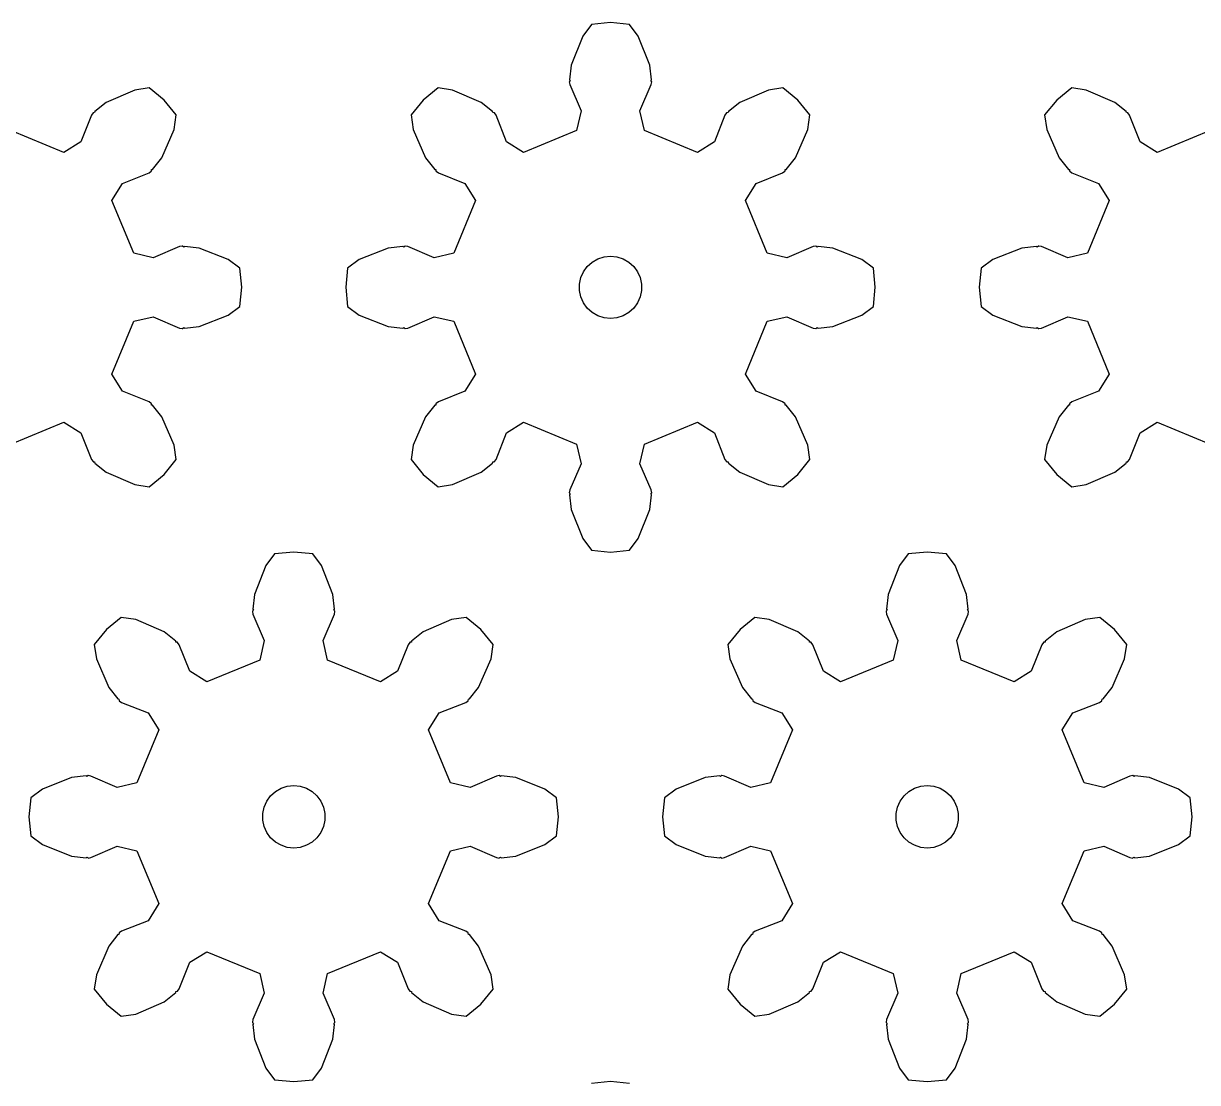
# Model space of a CAD drawing. Extents: x 0 to 208, y 0 to 229.
# Drawn here: x 91.1 to 147.6, y 101.8 to 152.7 of the extents above; entities that cross this region are included whole.
import ezdxf

# ---------------------------------------------------------------- set-up
doc = ezdxf.new("R2010")
doc.units = 0

msp = doc.modelspace()

# ---------------------------------------------------------------- linework, layer by layer
for p, q in [((118.438, 152.698), (118.021, 152.136)), ((119.359, 152.789), (118.438, 152.698)), ((120.28, 152.698), (119.359, 152.789)), ((120.697, 152.136), (120.28, 152.698)), ((118.021, 152.136), (117.472, 150.744)), ((121.247, 150.744), (120.697, 152.136)), ((117.472, 150.744), (117.391, 150.039)), ((121.328, 150.039), (121.247, 150.744)), ((97.182, 149.646), (96.49, 149.544)), ((97.898, 149.06), (97.182, 149.646)), ((111.071, 149.646), (110.356, 149.06)), ((111.764, 149.544), (111.071, 149.646)), ((117.38, 149.943), (117.379, 149.934)), ((117.379, 149.934), (117.398, 149.802)), ((117.422, 149.999), (117.38, 149.943)), ((117.391, 150.039), (117.422, 149.999)), ((117.398, 149.802), (117.946, 148.538)), ((120.772, 148.538), (121.32, 149.802)), ((121.296, 149.999), (121.328, 150.039)), ((121.339, 149.943), (121.296, 149.999)), ((121.32, 149.802), (121.34, 149.934)), ((121.34, 149.934), (121.339, 149.943)), ((127.647, 149.646), (126.954, 149.544)), ((128.362, 149.06), (127.647, 149.646)), ((141.536, 149.646), (140.821, 149.06)), ((142.229, 149.544), (141.536, 149.646)), ((96.49, 149.544), (95.117, 148.948)), ((98.484, 148.344), (97.898, 149.06)), ((110.356, 149.06), (109.769, 148.344)), ((113.137, 148.948), (111.764, 149.544)), ((126.954, 149.544), (125.582, 148.948)), ((128.949, 148.344), (128.362, 149.06)), ((140.821, 149.06), (140.234, 148.344)), ((143.601, 148.948), (142.229, 149.544)), ((94.561, 148.507), (94.555, 148.457)), ((95.117, 148.948), (94.561, 148.507)), ((113.692, 148.507), (113.137, 148.948)), ((113.698, 148.457), (113.692, 148.507)), ((117.946, 148.538), (117.726, 147.595)), ((120.993, 147.595), (120.772, 148.538)), ((125.026, 148.507), (125.02, 148.457)), ((125.582, 148.948), (125.026, 148.507)), ((144.157, 148.507), (143.601, 148.948)), ((144.163, 148.457), (144.157, 148.507)), ((94.399, 148.334), (93.893, 147.053)), ((94.479, 148.442), (94.399, 148.334)), ((94.486, 148.447), (94.479, 148.442)), ((94.555, 148.457), (94.486, 148.447)), ((98.382, 147.652), (98.484, 148.344)), ((109.769, 148.344), (109.872, 147.652)), ((113.768, 148.447), (113.698, 148.457)), ((113.775, 148.442), (113.768, 148.447)), ((113.855, 148.334), (113.775, 148.442)), ((114.361, 147.053), (113.855, 148.334)), ((124.864, 148.334), (124.358, 147.053)), ((124.943, 148.442), (124.864, 148.334)), ((124.951, 148.447), (124.943, 148.442)), ((125.02, 148.457), (124.951, 148.447)), ((128.846, 147.652), (128.949, 148.344)), ((140.234, 148.344), (140.337, 147.652)), ((144.232, 148.447), (144.163, 148.457)), ((144.24, 148.442), (144.232, 148.447)), ((144.32, 148.334), (144.24, 148.442)), ((144.826, 147.053), (144.32, 148.334)), ((93.07, 146.542), (90.528, 147.595)), ((97.786, 146.279), (98.382, 147.652)), ((109.872, 147.652), (110.467, 146.279)), ((117.726, 147.595), (115.184, 146.542)), ((123.535, 146.542), (120.993, 147.595)), ((128.251, 146.279), (128.846, 147.652)), ((140.337, 147.652), (140.932, 146.279)), ((148.191, 147.595), (145.649, 146.542)), ((93.893, 147.053), (93.07, 146.542)), ((115.184, 146.542), (114.361, 147.053)), ((124.358, 147.053), (123.535, 146.542)), ((145.649, 146.542), (144.826, 147.053)), ((97.345, 145.723), (97.786, 146.279)), ((110.467, 146.279), (110.908, 145.723)), ((127.81, 145.723), (128.251, 146.279)), ((140.932, 146.279), (141.373, 145.723)), ((97.172, 145.561), (97.28, 145.641)), ((97.28, 145.641), (97.285, 145.648)), ((97.285, 145.648), (97.295, 145.717)), ((97.295, 145.717), (97.345, 145.723)), ((110.908, 145.723), (110.959, 145.717)), ((110.959, 145.717), (110.968, 145.648)), ((110.968, 145.648), (110.974, 145.641)), ((110.974, 145.641), (111.082, 145.561)), ((127.637, 145.561), (127.744, 145.641)), ((127.744, 145.641), (127.75, 145.648)), ((127.75, 145.648), (127.759, 145.717)), ((127.759, 145.717), (127.81, 145.723)), ((141.373, 145.723), (141.424, 145.717)), ((141.424, 145.717), (141.433, 145.648)), ((141.433, 145.648), (141.439, 145.641)), ((141.439, 145.641), (141.546, 145.561)), ((95.891, 145.055), (97.172, 145.561)), ((111.082, 145.561), (112.362, 145.055)), ((126.356, 145.055), (127.637, 145.561)), ((141.546, 145.561), (142.827, 145.055)), ((95.38, 144.232), (95.891, 145.055)), ((112.362, 145.055), (112.874, 144.232)), ((125.844, 144.232), (126.356, 145.055)), ((142.827, 145.055), (143.339, 144.232)), ((96.433, 141.69), (95.38, 144.232)), ((112.874, 144.232), (111.821, 141.69)), ((126.897, 141.69), (125.844, 144.232)), ((143.339, 144.232), (142.286, 141.69)), ((97.376, 141.469), (96.433, 141.69)), ((98.64, 142.017), (97.376, 141.469)), ((98.772, 142.037), (98.64, 142.017)), ((98.782, 142.036), (98.772, 142.037)), ((98.837, 141.993), (98.782, 142.036)), ((98.877, 142.025), (98.837, 141.993)), ((99.582, 141.944), (98.877, 142.025)), ((100.974, 141.394), (99.582, 141.944)), ((108.671, 141.944), (107.28, 141.394)), ((109.376, 142.025), (108.671, 141.944)), ((109.416, 141.993), (109.376, 142.025)), ((109.472, 142.036), (109.416, 141.993)), ((109.481, 142.037), (109.472, 142.036)), ((109.614, 142.017), (109.481, 142.037)), ((110.877, 141.469), (109.614, 142.017)), ((111.821, 141.69), (110.877, 141.469)), ((127.841, 141.469), (126.897, 141.69)), ((129.105, 142.017), (127.841, 141.469)), ((129.237, 142.037), (129.105, 142.017)), ((129.246, 142.036), (129.237, 142.037)), ((129.302, 141.993), (129.246, 142.036)), ((129.342, 142.025), (129.302, 141.993)), ((130.047, 141.944), (129.342, 142.025)), ((131.438, 141.394), (130.047, 141.944)), ((139.136, 141.944), (137.745, 141.394)), ((139.841, 142.025), (139.136, 141.944)), ((139.881, 141.993), (139.841, 142.025)), ((139.937, 142.036), (139.881, 141.993)), ((139.946, 142.037), (139.937, 142.036)), ((140.079, 142.017), (139.946, 142.037)), ((141.342, 141.469), (140.079, 142.017)), ((142.286, 141.69), (141.342, 141.469)), ((101.536, 140.977), (100.974, 141.394)), ((107.28, 141.394), (106.717, 140.977)), ((118.244, 141.06), (118.477, 141.27)), ((118.477, 141.27), (118.749, 141.427)), ((118.749, 141.427), (119.047, 141.524)), ((119.047, 141.524), (119.359, 141.556)), ((119.359, 141.556), (119.671, 141.524)), ((119.671, 141.524), (119.969, 141.427)), ((119.969, 141.427), (120.241, 141.27)), ((120.241, 141.27), (120.474, 141.06)), ((132.001, 140.977), (131.438, 141.394)), ((137.745, 141.394), (137.182, 140.977)), ((101.627, 140.056), (101.536, 140.977)), ((106.717, 140.977), (106.627, 140.056)), ((117.933, 140.52), (118.06, 140.806)), ((118.06, 140.806), (118.244, 141.06)), ((120.474, 141.06), (120.658, 140.806)), ((120.658, 140.806), (120.786, 140.52)), ((132.092, 140.056), (132.001, 140.977)), ((137.182, 140.977), (137.092, 140.056)), ((101.536, 139.136), (101.627, 140.056)), ((106.627, 140.056), (106.717, 139.136)), ((117.867, 140.213), (117.933, 140.52)), ((117.867, 139.9), (117.867, 140.213)), ((120.786, 140.52), (120.851, 140.213)), ((120.851, 140.213), (120.851, 139.9)), ((132.001, 139.136), (132.092, 140.056)), ((137.092, 140.056), (137.182, 139.136)), ((117.933, 139.593), (117.867, 139.9)), ((118.06, 139.306), (117.933, 139.593)), ((120.786, 139.593), (120.658, 139.306)), ((120.851, 139.9), (120.786, 139.593)), ((100.974, 138.719), (101.536, 139.136)), ((106.717, 139.136), (107.28, 138.719)), ((118.244, 139.053), (118.06, 139.306)), ((118.477, 138.843), (118.244, 139.053)), ((120.474, 139.053), (120.241, 138.843)), ((120.658, 139.306), (120.474, 139.053)), ((131.438, 138.719), (132.001, 139.136)), ((137.182, 139.136), (137.745, 138.719)), ((95.38, 135.881), (96.433, 138.423)), ((96.433, 138.423), (97.376, 138.643)), ((97.376, 138.643), (98.64, 138.095)), ((99.582, 138.169), (100.974, 138.719)), ((107.28, 138.719), (108.671, 138.169)), ((109.614, 138.095), (110.877, 138.643)), ((110.877, 138.643), (111.821, 138.423)), ((111.821, 138.423), (112.874, 135.881)), ((118.749, 138.686), (118.477, 138.843)), ((119.047, 138.589), (118.749, 138.686)), ((119.359, 138.556), (119.047, 138.589)), ((119.671, 138.589), (119.359, 138.556)), ((119.969, 138.686), (119.671, 138.589)), ((120.241, 138.843), (119.969, 138.686)), ((125.844, 135.881), (126.897, 138.423)), ((126.897, 138.423), (127.841, 138.643)), ((127.841, 138.643), (129.105, 138.095)), ((130.047, 138.169), (131.438, 138.719)), ((137.745, 138.719), (139.136, 138.169)), ((140.079, 138.095), (141.342, 138.643)), ((141.342, 138.643), (142.286, 138.423)), ((142.286, 138.423), (143.339, 135.881)), ((98.64, 138.095), (98.772, 138.076)), ((98.772, 138.076), (98.782, 138.077)), ((98.782, 138.077), (98.837, 138.119)), ((98.837, 138.119), (98.877, 138.088)), ((98.877, 138.088), (99.582, 138.169)), ((108.671, 138.169), (109.376, 138.088)), ((109.376, 138.088), (109.416, 138.119)), ((109.416, 138.119), (109.472, 138.077)), ((109.472, 138.077), (109.481, 138.076)), ((109.481, 138.076), (109.614, 138.095)), ((129.105, 138.095), (129.237, 138.076)), ((129.237, 138.076), (129.246, 138.077)), ((129.246, 138.077), (129.302, 138.119)), ((129.302, 138.119), (129.342, 138.088)), ((129.342, 138.088), (130.047, 138.169)), ((139.136, 138.169), (139.841, 138.088)), ((139.841, 138.088), (139.881, 138.119)), ((139.881, 138.119), (139.937, 138.077)), ((139.937, 138.077), (139.946, 138.076)), ((139.946, 138.076), (140.079, 138.095)), ((95.891, 135.058), (95.38, 135.881)), ((112.874, 135.881), (112.362, 135.058)), ((126.356, 135.058), (125.844, 135.881)), ((143.339, 135.881), (142.827, 135.058)), ((97.172, 134.552), (95.891, 135.058)), ((112.362, 135.058), (111.082, 134.552)), ((127.637, 134.552), (126.356, 135.058)), ((142.827, 135.058), (141.546, 134.552)), ((97.28, 134.472), (97.172, 134.552)), ((97.285, 134.465), (97.28, 134.472)), ((97.295, 134.395), (97.285, 134.465)), ((97.345, 134.389), (97.295, 134.395)), ((97.786, 133.834), (97.345, 134.389)), ((110.908, 134.389), (110.467, 133.834)), ((110.959, 134.395), (110.908, 134.389)), ((110.968, 134.465), (110.959, 134.395)), ((110.974, 134.472), (110.968, 134.465)), ((111.082, 134.552), (110.974, 134.472)), ((127.744, 134.472), (127.637, 134.552)), ((127.75, 134.465), (127.744, 134.472)), ((127.759, 134.395), (127.75, 134.465)), ((127.81, 134.389), (127.759, 134.395)), ((128.251, 133.834), (127.81, 134.389)), ((141.373, 134.389), (140.932, 133.834)), ((141.424, 134.395), (141.373, 134.389)), ((141.433, 134.465), (141.424, 134.395)), ((141.439, 134.472), (141.433, 134.465)), ((141.546, 134.552), (141.439, 134.472)), ((98.382, 132.461), (97.786, 133.834)), ((110.467, 133.834), (109.872, 132.461)), ((128.846, 132.461), (128.251, 133.834)), ((140.932, 133.834), (140.337, 132.461)), ((90.528, 132.518), (93.07, 133.571)), ((93.07, 133.571), (93.893, 133.059)), ((114.361, 133.059), (115.184, 133.571)), ((115.184, 133.571), (117.726, 132.518)), ((120.993, 132.518), (123.535, 133.571)), ((123.535, 133.571), (124.358, 133.059)), ((144.826, 133.059), (145.649, 133.571)), ((145.649, 133.571), (148.191, 132.518)), ((93.893, 133.059), (94.399, 131.779)), ((113.855, 131.779), (114.361, 133.059)), ((124.358, 133.059), (124.864, 131.779)), ((144.32, 131.779), (144.826, 133.059)), ((98.484, 131.768), (98.382, 132.461)), ((109.872, 132.461), (109.769, 131.768)), ((117.726, 132.518), (117.946, 131.574)), ((120.772, 131.574), (120.993, 132.518)), ((128.949, 131.768), (128.846, 132.461)), ((140.337, 132.461), (140.234, 131.768)), ((94.399, 131.779), (94.479, 131.671)), ((94.479, 131.671), (94.486, 131.665)), ((94.486, 131.665), (94.555, 131.656)), ((94.555, 131.656), (94.561, 131.605)), ((94.561, 131.605), (95.117, 131.164)), ((97.898, 131.053), (98.484, 131.768)), ((109.769, 131.768), (110.356, 131.053)), ((113.137, 131.164), (113.692, 131.605)), ((113.692, 131.605), (113.698, 131.656)), ((113.698, 131.656), (113.768, 131.665)), ((113.768, 131.665), (113.775, 131.671)), ((113.775, 131.671), (113.855, 131.779)), ((117.946, 131.574), (117.398, 130.311)), ((121.32, 130.311), (120.772, 131.574)), ((124.864, 131.779), (124.943, 131.671)), ((124.943, 131.671), (124.951, 131.665)), ((124.951, 131.665), (125.02, 131.656)), ((125.02, 131.656), (125.026, 131.605)), ((125.026, 131.605), (125.582, 131.164)), ((128.362, 131.053), (128.949, 131.768)), ((140.234, 131.768), (140.821, 131.053)), ((143.601, 131.164), (144.157, 131.605)), ((144.157, 131.605), (144.163, 131.656)), ((144.163, 131.656), (144.232, 131.665)), ((144.232, 131.665), (144.24, 131.671)), ((144.24, 131.671), (144.32, 131.779)), ((95.117, 131.164), (96.49, 130.569)), ((97.182, 130.466), (97.898, 131.053)), ((110.356, 131.053), (111.071, 130.466)), ((111.764, 130.569), (113.137, 131.164)), ((125.582, 131.164), (126.954, 130.569)), ((127.647, 130.466), (128.362, 131.053)), ((140.821, 131.053), (141.536, 130.466)), ((142.229, 130.569), (143.601, 131.164)), ((96.49, 130.569), (97.182, 130.466)), ((111.071, 130.466), (111.764, 130.569)), ((126.954, 130.569), (127.647, 130.466)), ((141.536, 130.466), (142.229, 130.569)), ((117.398, 130.311), (117.379, 130.178)), ((117.379, 130.178), (117.38, 130.169)), ((117.38, 130.169), (117.422, 130.114)), ((117.422, 130.114), (117.391, 130.074)), ((117.391, 130.074), (117.472, 129.369)), ((121.247, 129.369), (121.328, 130.074)), ((121.296, 130.114), (121.339, 130.169)), ((121.328, 130.074), (121.296, 130.114)), ((121.34, 130.178), (121.32, 130.311)), ((121.339, 130.169), (121.34, 130.178)), ((117.472, 129.369), (118.021, 127.977)), ((120.697, 127.977), (121.247, 129.369)), ((118.021, 127.977), (118.438, 127.415)), ((120.28, 127.415), (120.697, 127.977)), ((103.206, 127.233), (102.789, 126.671)), ((104.127, 127.324), (103.206, 127.233)), ((105.048, 127.233), (104.127, 127.324)), ((105.465, 126.671), (105.048, 127.233)), ((118.438, 127.415), (119.359, 127.324)), ((119.359, 127.324), (120.28, 127.415)), ((133.671, 127.233), (133.254, 126.671)), ((134.592, 127.324), (133.671, 127.233)), ((135.512, 127.233), (134.592, 127.324)), ((135.929, 126.671), (135.512, 127.233)), ((102.789, 126.671), (102.239, 125.279)), ((106.014, 125.279), (105.465, 126.671)), ((133.254, 126.671), (132.704, 125.279)), ((136.479, 125.279), (135.929, 126.671)), ((102.239, 125.279), (102.158, 124.574)), ((106.095, 124.574), (106.014, 125.279)), ((132.704, 125.279), (132.623, 124.574)), ((136.56, 124.574), (136.479, 125.279)), ((102.147, 124.479), (102.146, 124.469)), ((102.146, 124.469), (102.166, 124.337)), ((102.19, 124.534), (102.147, 124.479)), ((102.158, 124.574), (102.19, 124.534)), ((102.166, 124.337), (102.714, 123.074)), ((105.54, 123.074), (106.088, 124.337)), ((106.064, 124.534), (106.095, 124.574)), ((106.106, 124.479), (106.064, 124.534)), ((106.088, 124.337), (106.107, 124.469)), ((106.107, 124.469), (106.106, 124.479)), ((132.612, 124.479), (132.611, 124.469)), ((132.611, 124.469), (132.631, 124.337)), ((132.655, 124.534), (132.612, 124.479)), ((132.623, 124.574), (132.655, 124.534)), ((132.631, 124.337), (133.178, 123.074)), ((136.005, 123.074), (136.553, 124.337)), ((136.528, 124.534), (136.56, 124.574)), ((136.571, 124.479), (136.528, 124.534)), ((136.553, 124.337), (136.572, 124.469)), ((136.572, 124.469), (136.571, 124.479)), ((95.839, 124.182), (95.124, 123.595)), ((96.531, 124.079), (95.839, 124.182)), ((97.904, 123.484), (96.531, 124.079)), ((111.722, 124.079), (110.349, 123.484)), ((112.415, 124.182), (111.722, 124.079)), ((113.13, 123.595), (112.415, 124.182)), ((126.304, 124.182), (125.588, 123.595)), ((126.996, 124.079), (126.304, 124.182)), ((128.369, 123.484), (126.996, 124.079)), ((142.187, 124.079), (140.814, 123.484)), ((142.88, 124.182), (142.187, 124.079)), ((143.595, 123.595), (142.88, 124.182)), ((95.124, 123.595), (94.537, 122.88)), ((98.46, 123.042), (97.904, 123.484)), ((102.714, 123.074), (102.493, 122.13)), ((105.76, 122.13), (105.54, 123.074)), ((110.349, 123.484), (109.794, 123.042)), ((113.717, 122.88), (113.13, 123.595)), ((125.588, 123.595), (125.001, 122.88)), ((128.925, 123.042), (128.369, 123.484)), ((133.178, 123.074), (132.958, 122.13)), ((136.225, 122.13), (136.005, 123.074)), ((140.814, 123.484), (140.258, 123.042)), ((144.182, 122.88), (143.595, 123.595)), ((94.537, 122.88), (94.639, 122.187)), ((98.466, 122.992), (98.46, 123.042)), ((98.535, 122.983), (98.466, 122.992)), ((98.543, 122.977), (98.535, 122.983)), ((98.622, 122.869), (98.543, 122.977)), ((99.128, 121.588), (98.622, 122.869)), ((109.631, 122.869), (109.125, 121.588)), ((109.711, 122.977), (109.631, 122.869)), ((109.718, 122.983), (109.711, 122.977)), ((109.788, 122.992), (109.718, 122.983)), ((109.794, 123.042), (109.788, 122.992)), ((113.614, 122.187), (113.717, 122.88)), ((125.001, 122.88), (125.104, 122.187)), ((128.931, 122.992), (128.925, 123.042)), ((129, 122.983), (128.931, 122.992)), ((129.007, 122.977), (129, 122.983)), ((129.087, 122.869), (129.007, 122.977)), ((129.593, 121.588), (129.087, 122.869)), ((140.096, 122.869), (139.59, 121.588)), ((140.176, 122.977), (140.096, 122.869)), ((140.183, 122.983), (140.176, 122.977)), ((140.253, 122.992), (140.183, 122.983)), ((140.258, 123.042), (140.253, 122.992)), ((144.079, 122.187), (144.182, 122.88)), ((94.639, 122.187), (95.235, 120.814)), ((102.493, 122.13), (99.951, 121.077)), ((108.302, 121.077), (105.76, 122.13)), ((113.019, 120.814), (113.614, 122.187)), ((125.104, 122.187), (125.7, 120.814)), ((132.958, 122.13), (130.416, 121.077)), ((138.767, 121.077), (136.225, 122.13)), ((143.484, 120.814), (144.079, 122.187)), ((99.951, 121.077), (99.128, 121.588)), ((109.125, 121.588), (108.302, 121.077)), ((130.416, 121.077), (129.593, 121.588)), ((139.59, 121.588), (138.767, 121.077)), ((95.235, 120.814), (95.676, 120.258)), ((112.578, 120.258), (113.019, 120.814)), ((125.7, 120.814), (126.141, 120.258)), ((143.042, 120.258), (143.484, 120.814)), ((95.676, 120.258), (95.727, 120.253)), ((95.727, 120.253), (95.736, 120.183)), ((112.518, 120.183), (112.527, 120.253)), ((112.527, 120.253), (112.578, 120.258)), ((126.141, 120.258), (126.191, 120.253)), ((126.191, 120.253), (126.201, 120.183)), ((142.983, 120.183), (142.992, 120.253)), ((142.992, 120.253), (143.042, 120.258)), ((95.736, 120.183), (95.741, 120.176)), ((95.741, 120.176), (95.849, 120.096)), ((95.849, 120.096), (97.13, 119.59)), ((111.124, 119.59), (112.404, 120.096)), ((112.404, 120.096), (112.512, 120.176)), ((112.512, 120.176), (112.518, 120.183)), ((126.201, 120.183), (126.206, 120.176)), ((126.206, 120.176), (126.314, 120.096)), ((126.314, 120.096), (127.595, 119.59)), ((141.588, 119.59), (142.869, 120.096)), ((142.869, 120.096), (142.977, 120.176)), ((142.977, 120.176), (142.983, 120.183)), ((97.13, 119.59), (97.642, 118.767)), ((110.612, 118.767), (111.124, 119.59)), ((127.595, 119.59), (128.106, 118.767)), ((141.077, 118.767), (141.588, 119.59)), ((97.642, 118.767), (96.589, 116.225)), ((111.665, 116.225), (110.612, 118.767)), ((128.106, 118.767), (127.053, 116.225)), ((142.13, 116.225), (141.077, 118.767)), ((93.439, 116.479), (92.048, 115.929)), ((94.144, 116.56), (93.439, 116.479)), ((94.184, 116.528), (94.144, 116.56)), ((94.24, 116.571), (94.184, 116.528)), ((94.249, 116.572), (94.24, 116.571)), ((94.381, 116.553), (94.249, 116.572)), ((95.645, 116.005), (94.381, 116.553)), ((113.872, 116.553), (112.609, 116.005)), ((114.005, 116.572), (113.872, 116.553)), ((114.014, 116.571), (114.005, 116.572)), ((114.07, 116.528), (114.014, 116.571)), ((114.11, 116.56), (114.07, 116.528)), ((114.814, 116.479), (114.11, 116.56)), ((116.206, 115.929), (114.814, 116.479)), ((123.904, 116.479), (122.512, 115.929)), ((124.609, 116.56), (123.904, 116.479)), ((124.649, 116.528), (124.609, 116.56)), ((124.704, 116.571), (124.649, 116.528)), ((124.714, 116.572), (124.704, 116.571)), ((124.846, 116.553), (124.714, 116.572)), ((126.11, 116.005), (124.846, 116.553)), ((144.337, 116.553), (143.074, 116.005)), ((144.469, 116.572), (144.337, 116.553)), ((144.479, 116.571), (144.469, 116.572)), ((144.534, 116.528), (144.479, 116.571)), ((144.574, 116.56), (144.534, 116.528)), ((145.279, 116.479), (144.574, 116.56)), ((146.671, 115.929), (145.279, 116.479)), ((92.048, 115.929), (91.485, 115.512)), ((96.589, 116.225), (95.645, 116.005)), ((103.012, 115.595), (103.245, 115.805)), ((103.245, 115.805), (103.517, 115.962)), ((103.517, 115.962), (103.815, 116.059)), ((103.815, 116.059), (104.127, 116.092)), ((104.127, 116.092), (104.439, 116.059)), ((104.439, 116.059), (104.737, 115.962)), ((104.737, 115.962), (105.008, 115.805)), ((105.008, 115.805), (105.241, 115.595)), ((112.609, 116.005), (111.665, 116.225)), ((116.768, 115.512), (116.206, 115.929)), ((122.512, 115.929), (121.95, 115.512)), ((127.053, 116.225), (126.11, 116.005)), ((133.477, 115.595), (133.71, 115.805)), ((133.71, 115.805), (133.981, 115.962)), ((133.981, 115.962), (134.28, 116.059)), ((134.28, 116.059), (134.592, 116.092)), ((134.592, 116.092), (134.903, 116.059)), ((134.903, 116.059), (135.202, 115.962)), ((135.202, 115.962), (135.473, 115.805)), ((135.473, 115.805), (135.706, 115.595)), ((143.074, 116.005), (142.13, 116.225)), ((147.233, 115.512), (146.671, 115.929)), ((91.485, 115.512), (91.394, 114.592)), ((102.7, 115.055), (102.828, 115.342)), ((102.828, 115.342), (103.012, 115.595)), ((105.241, 115.595), (105.426, 115.342)), ((105.426, 115.342), (105.553, 115.055)), ((116.859, 114.592), (116.768, 115.512)), ((121.95, 115.512), (121.859, 114.592)), ((133.165, 115.055), (133.293, 115.342)), ((133.293, 115.342), (133.477, 115.595)), ((135.706, 115.595), (135.891, 115.342)), ((135.891, 115.342), (136.018, 115.055)), ((147.324, 114.592), (147.233, 115.512)), ((91.394, 114.592), (91.485, 113.671)), ((102.635, 114.748), (102.7, 115.055)), ((102.635, 114.435), (102.635, 114.748)), ((105.553, 115.055), (105.619, 114.748)), ((105.619, 114.748), (105.619, 114.435)), ((116.768, 113.671), (116.859, 114.592)), ((121.859, 114.592), (121.95, 113.671)), ((133.1, 114.748), (133.165, 115.055)), ((133.1, 114.435), (133.1, 114.748)), ((136.018, 115.055), (136.083, 114.748)), ((136.083, 114.748), (136.083, 114.435)), ((147.233, 113.671), (147.324, 114.592)), ((102.7, 114.128), (102.635, 114.435)), ((102.828, 113.842), (102.7, 114.128)), ((105.553, 114.128), (105.426, 113.842)), ((105.619, 114.435), (105.553, 114.128)), ((133.165, 114.128), (133.1, 114.435)), ((133.293, 113.842), (133.165, 114.128)), ((136.018, 114.128), (135.891, 113.842)), ((136.083, 114.435), (136.018, 114.128)), ((91.485, 113.671), (92.048, 113.254)), ((103.012, 113.588), (102.828, 113.842)), ((103.245, 113.378), (103.012, 113.588)), ((105.241, 113.588), (105.008, 113.378)), ((105.426, 113.842), (105.241, 113.588)), ((116.206, 113.254), (116.768, 113.671)), ((121.95, 113.671), (122.512, 113.254)), ((133.477, 113.588), (133.293, 113.842)), ((133.71, 113.378), (133.477, 113.588)), ((135.706, 113.588), (135.473, 113.378)), ((135.891, 113.842), (135.706, 113.588)), ((146.671, 113.254), (147.233, 113.671)), ((92.048, 113.254), (93.439, 112.704)), ((94.381, 112.631), (95.645, 113.178)), ((95.645, 113.178), (96.589, 112.958)), ((96.589, 112.958), (97.642, 110.416)), ((103.517, 113.221), (103.245, 113.378)), ((103.815, 113.124), (103.517, 113.221)), ((104.127, 113.092), (103.815, 113.124)), ((104.439, 113.124), (104.127, 113.092)), ((104.737, 113.221), (104.439, 113.124)), ((105.008, 113.378), (104.737, 113.221)), ((110.612, 110.416), (111.665, 112.958)), ((111.665, 112.958), (112.609, 113.178)), ((112.609, 113.178), (113.872, 112.631)), ((114.814, 112.704), (116.206, 113.254)), ((122.512, 113.254), (123.904, 112.704)), ((124.846, 112.631), (126.11, 113.178)), ((126.11, 113.178), (127.053, 112.958)), ((127.053, 112.958), (128.106, 110.416)), ((133.981, 113.221), (133.71, 113.378)), ((134.28, 113.124), (133.981, 113.221)), ((134.592, 113.092), (134.28, 113.124)), ((134.903, 113.124), (134.592, 113.092)), ((135.202, 113.221), (134.903, 113.124)), ((135.473, 113.378), (135.202, 113.221)), ((141.077, 110.416), (142.13, 112.958)), ((142.13, 112.958), (143.074, 113.178)), ((143.074, 113.178), (144.337, 112.631)), ((145.279, 112.704), (146.671, 113.254)), ((93.439, 112.704), (94.144, 112.623)), ((94.144, 112.623), (94.184, 112.655)), ((94.184, 112.655), (94.24, 112.612)), ((94.24, 112.612), (94.249, 112.611)), ((94.249, 112.611), (94.381, 112.631)), ((113.872, 112.631), (114.005, 112.611)), ((114.005, 112.611), (114.014, 112.612)), ((114.014, 112.612), (114.07, 112.655)), ((114.07, 112.655), (114.11, 112.623)), ((114.11, 112.623), (114.814, 112.704)), ((123.904, 112.704), (124.609, 112.623)), ((124.609, 112.623), (124.649, 112.655)), ((124.649, 112.655), (124.704, 112.612)), ((124.704, 112.612), (124.714, 112.611)), ((124.714, 112.611), (124.846, 112.631)), ((144.337, 112.631), (144.469, 112.611)), ((144.469, 112.611), (144.479, 112.612)), ((144.479, 112.612), (144.534, 112.655)), ((144.534, 112.655), (144.574, 112.623)), ((144.574, 112.623), (145.279, 112.704)), ((97.642, 110.416), (97.13, 109.593)), ((111.124, 109.593), (110.612, 110.416)), ((128.106, 110.416), (127.595, 109.593)), ((141.588, 109.593), (141.077, 110.416)), ((97.13, 109.593), (95.849, 109.087)), ((112.404, 109.087), (111.124, 109.593)), ((127.595, 109.593), (126.314, 109.087)), ((142.869, 109.087), (141.588, 109.593)), ((95.736, 109), (95.727, 108.931)), ((95.741, 109.007), (95.736, 109)), ((95.849, 109.087), (95.741, 109.007)), ((112.512, 109.007), (112.404, 109.087)), ((112.518, 109), (112.512, 109.007)), ((112.527, 108.931), (112.518, 109)), ((126.201, 109), (126.191, 108.931)), ((126.206, 109.007), (126.201, 109)), ((126.314, 109.087), (126.206, 109.007)), ((142.977, 109.007), (142.869, 109.087)), ((142.983, 109), (142.977, 109.007)), ((142.992, 108.931), (142.983, 109)), ((95.676, 108.925), (95.235, 108.369)), ((95.727, 108.931), (95.676, 108.925)), ((112.578, 108.925), (112.527, 108.931)), ((113.019, 108.369), (112.578, 108.925)), ((126.141, 108.925), (125.7, 108.369)), ((126.191, 108.931), (126.141, 108.925)), ((143.042, 108.925), (142.992, 108.931)), ((143.484, 108.369), (143.042, 108.925)), ((95.235, 108.369), (94.639, 106.996)), ((99.128, 107.595), (99.951, 108.106)), ((99.951, 108.106), (102.493, 107.053)), ((105.76, 107.053), (108.302, 108.106)), ((108.302, 108.106), (109.125, 107.595)), ((113.614, 106.996), (113.019, 108.369)), ((125.7, 108.369), (125.104, 106.996)), ((129.593, 107.595), (130.416, 108.106)), ((130.416, 108.106), (132.958, 107.053)), ((136.225, 107.053), (138.767, 108.106)), ((138.767, 108.106), (139.59, 107.595)), ((144.079, 106.996), (143.484, 108.369)), ((98.622, 106.314), (99.128, 107.595)), ((109.125, 107.595), (109.631, 106.314)), ((129.087, 106.314), (129.593, 107.595)), ((139.59, 107.595), (140.096, 106.314)), ((94.639, 106.996), (94.537, 106.304)), ((102.493, 107.053), (102.714, 106.11)), ((105.54, 106.11), (105.76, 107.053)), ((113.717, 106.304), (113.614, 106.996)), ((125.104, 106.996), (125.001, 106.304)), ((132.958, 107.053), (133.178, 106.11)), ((136.005, 106.11), (136.225, 107.053)), ((144.182, 106.304), (144.079, 106.996)), ((94.537, 106.304), (95.124, 105.588)), ((97.904, 105.7), (98.46, 106.141)), ((98.46, 106.141), (98.466, 106.191)), ((98.466, 106.191), (98.535, 106.201)), ((98.535, 106.201), (98.543, 106.206)), ((98.543, 106.206), (98.622, 106.314)), ((109.631, 106.314), (109.711, 106.206)), ((109.711, 106.206), (109.718, 106.201)), ((109.718, 106.201), (109.788, 106.191)), ((109.788, 106.191), (109.794, 106.141)), ((109.794, 106.141), (110.349, 105.7)), ((113.13, 105.588), (113.717, 106.304)), ((125.001, 106.304), (125.588, 105.588)), ((128.369, 105.7), (128.925, 106.141)), ((128.925, 106.141), (128.931, 106.191)), ((128.931, 106.191), (129, 106.201)), ((129, 106.201), (129.007, 106.206)), ((129.007, 106.206), (129.087, 106.314)), ((140.096, 106.314), (140.176, 106.206)), ((140.176, 106.206), (140.183, 106.201)), ((140.183, 106.201), (140.253, 106.191)), ((140.253, 106.191), (140.258, 106.141)), ((140.258, 106.141), (140.814, 105.7)), ((143.595, 105.588), (144.182, 106.304)), ((95.124, 105.588), (95.839, 105.001)), ((96.531, 105.104), (97.904, 105.7)), ((102.714, 106.11), (102.166, 104.846)), ((106.088, 104.846), (105.54, 106.11)), ((110.349, 105.7), (111.722, 105.104)), ((112.415, 105.001), (113.13, 105.588)), ((125.588, 105.588), (126.304, 105.001)), ((126.996, 105.104), (128.369, 105.7)), ((133.178, 106.11), (132.631, 104.846)), ((136.553, 104.846), (136.005, 106.11)), ((140.814, 105.7), (142.187, 105.104)), ((142.88, 105.001), (143.595, 105.588)), ((95.839, 105.001), (96.531, 105.104)), ((111.722, 105.104), (112.415, 105.001)), ((126.304, 105.001), (126.996, 105.104)), ((142.187, 105.104), (142.88, 105.001)), ((102.166, 104.846), (102.146, 104.714)), ((102.146, 104.714), (102.147, 104.704)), ((102.147, 104.704), (102.19, 104.649)), ((102.19, 104.649), (102.158, 104.609)), ((102.158, 104.609), (102.239, 103.904)), ((106.014, 103.904), (106.095, 104.609)), ((106.064, 104.649), (106.106, 104.704)), ((106.095, 104.609), (106.064, 104.649)), ((106.107, 104.714), (106.088, 104.846)), ((106.106, 104.704), (106.107, 104.714)), ((132.631, 104.846), (132.611, 104.714)), ((132.611, 104.714), (132.612, 104.704)), ((132.612, 104.704), (132.655, 104.649)), ((132.655, 104.649), (132.623, 104.609)), ((132.623, 104.609), (132.704, 103.904)), ((136.479, 103.904), (136.56, 104.609)), ((136.528, 104.649), (136.571, 104.704)), ((136.56, 104.609), (136.528, 104.649)), ((136.572, 104.714), (136.553, 104.846)), ((136.571, 104.704), (136.572, 104.714)), ((102.239, 103.904), (102.789, 102.512)), ((105.465, 102.512), (106.014, 103.904)), ((132.704, 103.904), (133.254, 102.512)), ((135.929, 102.512), (136.479, 103.904)), ((102.789, 102.512), (103.206, 101.95)), ((105.048, 101.95), (105.465, 102.512)), ((133.254, 102.512), (133.671, 101.95)), ((135.512, 101.95), (135.929, 102.512)), ((103.206, 101.95), (104.127, 101.859)), ((104.127, 101.859), (105.048, 101.95)), ((119.359, 101.859), (118.438, 101.768)), ((120.28, 101.768), (119.359, 101.859)), ((133.671, 101.95), (134.592, 101.859)), ((134.592, 101.859), (135.512, 101.95))]:
    msp.add_line(p, q)

doc.saveas('drawing.dxf')
